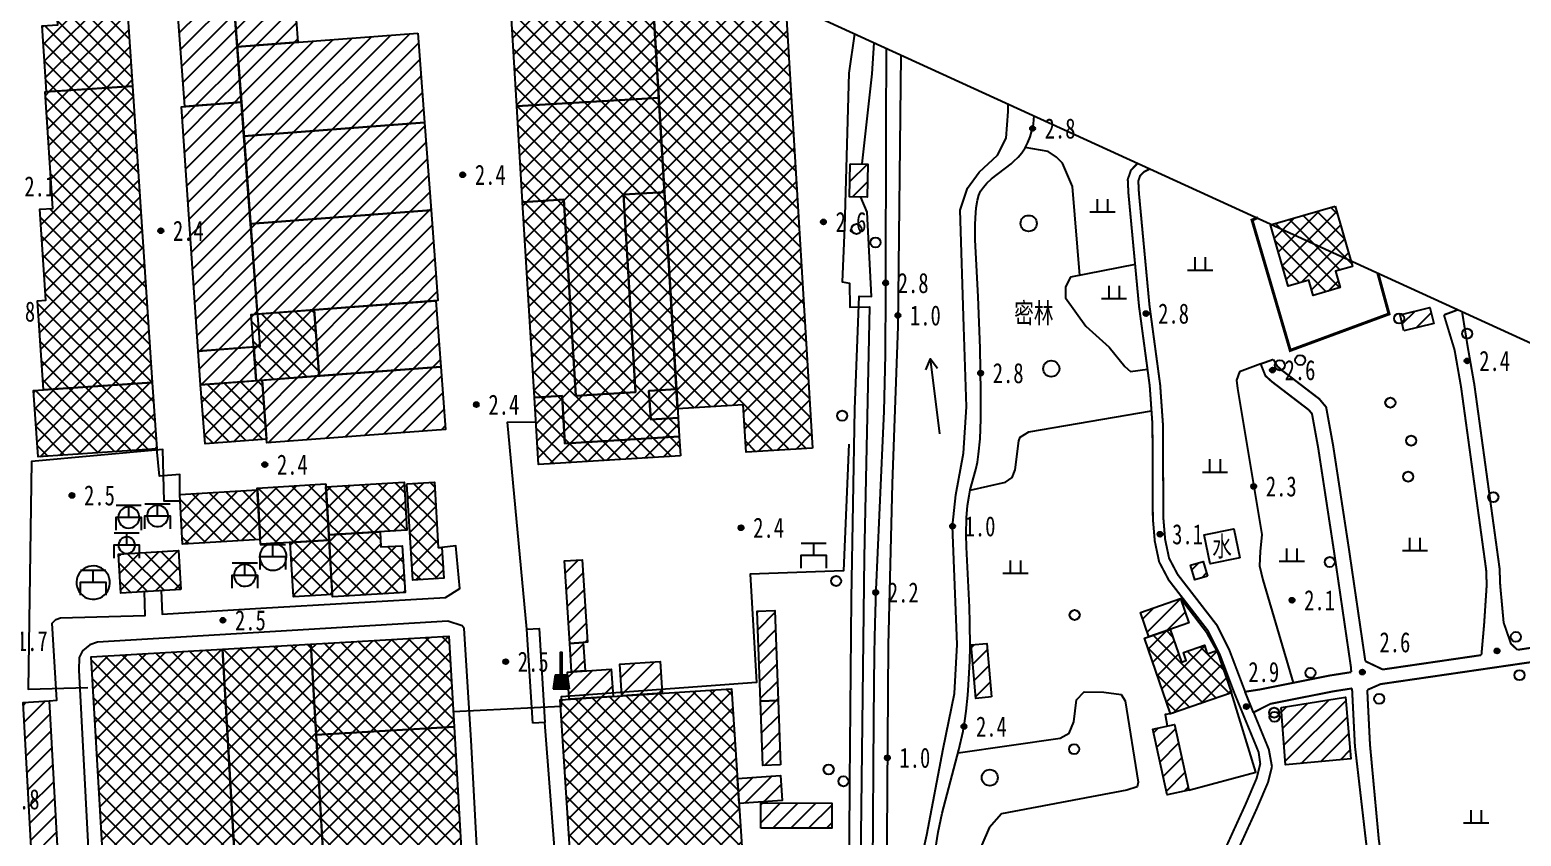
# Model space of a CAD drawing. Header units: metres. Extents: x 494039 to 619385, y 3351420 to 3402703.
# Drawn here: x 586165.7 to 586461.7, y 3394692.2 to 3394852.4 of the extents above; entities that cross this region are included whole.
import ezdxf
from ezdxf.enums import TextEntityAlignment as Align

# ---------------------------------------------------------------- set-up
doc = ezdxf.new("R2010")
doc.units = ezdxf.units.M
for name, pattern in [('1161', [0]), ('2430', [0]), ('2450', [0]), ('4410a', [0]), ('4440', [0]), ('5711', [0]), ('8521', [0]), ('9610', [0])]:
    doc.linetypes.add(name, pattern=pattern)
for name, color, linetype in [('210100', 130, 'Continuous'), ('261000', 141, 'Continuous'), ('261301', 141, 'Continuous'), ('310300', 8, 'Continuous'), ('310500', 8, 'Continuous'), ('321400', 8, 'Continuous'), ('321506', 8, 'Continuous'), ('380201', 8, '2430'), ('380202', 8, '2450'), ('420500', 8, 'Continuous'), ('430600', 8, '4440'), ('440100', 8, 'Continuous'), ('510301', 8, 'Continuous'), ('546001', 8, 'Continuous'), ('720100', 8, 'Continuous'), ('760201', 8, '8521'), ('810100', 8, '9610'), ('810302', 8, 'Continuous'), ('810501', 8, 'Continuous'), ('范围线', 8, 'Continuous')]:
    doc.layers.add(name, color=color, linetype=linetype)
pattern_1 = [(45, (0, 0), (-1.767766953, 1.767766953), []), (135, (0, 0), (-1.767766953, -1.767766953), [])]
pattern_2 = [(45, (0, 0), (-1.767766953, 1.767766953), [])]

# ---------------------------------------------------------------- blocks, each defined once
blk = doc.blocks.new('gc018')
at = {"linetype": 'Continuous', "flags": 128}
for points in [[(-1.25, 1.2), (0, 1.2), (1.25, 1.2)], [(-1.25, -1.3), (-1.25, 0), (1.25, 0), (1.25, -1.3)], [(0, 0), (0, 1.2)]]:
    blk.add_lwpolyline(points, dxfattribs=at)
blk = doc.blocks.new('gc170')
at = {"linetype": 'Continuous'}
blk.add_circle((0, 0), 0.5, dxfattribs=at)
blk = doc.blocks.new('gu')
at = {"flags": 128}
for points in [[(3.75, 0), (-3.75, 0)], [(2.71, -0.6), (3.75, 0), (3.75, 0), (2.71, 0.6)]]:
    blk.add_lwpolyline(points, dxfattribs=at)
blk = doc.blocks.new('p_point')
for radius in [0.25, 0.2, 0.15, 0.1, 0.05]:
    blk.add_circle((0, 0), radius)
blk.add_point((0, 0))
blk = doc.blocks.new('vm')
at = {"linetype": 'Continuous'}
for p, q in [((1.25, 0), (-1.25, 0)), ((-0.5, 0), (-0.5, 1.3)), ((0.5, 1.3), (0.5, 0))]:
    blk.add_line(p, q, dxfattribs=at)
blk = doc.blocks.new('v1')
blk.add_circle((0, 0), 0.8)
blk = doc.blocks.new('gc017')
at = {"linetype": 'Continuous'}
for points in [[(2.48, 1.05), (2.68, 1.05), (2.68, 3.25), (2.48, 3.25)], [(1.98, 1.05), (1.78, -0.35), (3.38, -0.35), (3.18, 1.05)]]:
    blk.add_hatch(color=256, dxfattribs=at).paths.add_polyline_path(points)
for p, q in [((1.98, 1.05), (1.78, -0.35)), ((1.98, 1.05), (3.18, 1.05)), ((3.18, 1.05), (3.38, -0.35)), ((1.78, -0.35), (3.38, -0.35))]:
    blk.add_line(p, q)
blk.add_lwpolyline([(2.48, 1.05), (2.68, 1.05), (2.68, 3.25), (2.48, 3.25)], close=True)
blk = doc.blocks.new('1-3&1-4')
at = {"layer": '310300', "linetype": 'Continuous'}
h = blk.add_hatch(dxfattribs=at)
h.set_pattern_fill('ANSI31', color=8, scale=20, style=0)
h.set_pattern_definition(pattern_2)
h.paths.add_polyline_path([(586207.6521, 3394837.9888), (586196.4166, 3394837.1438), (586193.4859, 3394876.1105), (586204.4377, 3394876.9342), (586205.1509, 3394867.4521), (586205.4345, 3394867.4735)])
h = blk.add_hatch(dxfattribs=at)
h.set_pattern_fill('ANSI31', color=8, scale=20, style=0)
h.set_pattern_definition(pattern_2)
h.paths.add_polyline_path([(586218.8546, 3394849.8758), (586206.8261, 3394848.9711), (586205.5055, 3394866.5303), (586217.534, 3394867.435)])
h = blk.add_hatch(dxfattribs=at)
h.set_pattern_fill('ANSI31', color=8, scale=20, style=0)
h.set_pattern_definition(pattern_2)
h.paths.add_polyline_path([(586242.6587, 3394851.6661), (586243.9903, 3394833.9609), (586208.1577, 3394831.2659), (586206.8261, 3394848.9711)])
h = blk.add_hatch(dxfattribs=at)
h.set_pattern_fill('ANSI31', color=8, scale=20, style=0)
h.set_pattern_definition(pattern_2)
h.paths.add_polyline_path([(586199.05, 3394788.5505), (586195.7431, 3394837.0931), (586207.6521, 3394837.9888), (586211.3011, 3394789.4719)])
h = blk.add_hatch(dxfattribs=at)
h.set_pattern_fill('ANSI31', color=8, scale=20, style=0)
h.set_pattern_definition(pattern_2)
h.paths.add_polyline_path([(586243.9903, 3394833.9609), (586245.2987, 3394816.5644), (586209.4662, 3394813.8694), (586208.1577, 3394831.2659)])
h = blk.add_hatch(dxfattribs=at)
h.set_pattern_fill('ANSI31', color=8, scale=20, style=0)
h.set_pattern_definition(pattern_2)
h.paths.add_polyline_path([(586328.4977, 3394825.7647), (586332.0149, 3394825.6982), (586331.8906, 3394819.1183), (586328.3734, 3394819.1848)])
h = blk.add_hatch(dxfattribs=at)
h.set_pattern_fill('ANSI31', color=8, scale=20, style=0)
h.set_pattern_definition(pattern_2)
h.paths.add_polyline_path([(586245.2987, 3394816.5644), (586246.6493, 3394798.6079), (586210.8167, 3394795.9129), (586209.4662, 3394813.8694)])
h = blk.add_hatch(dxfattribs=at)
h.set_pattern_fill('ANSI31', color=8, scale=20, style=0)
h.set_pattern_definition(pattern_2)
h.paths.add_polyline_path([(586222.0698, 3394796.7592), (586246.2355, 3394798.5768), (586247.223, 3394785.4473), (586223.0573, 3394783.6297)])
h = blk.add_hatch(dxfattribs=at)
h.set_pattern_fill('ANSI31', color=8, scale=20, style=0)
h.set_pattern_definition(pattern_2)
h.paths.add_polyline_path([(586438.4099, 3394792.6003), (586437.6326, 3394795.7344), (586443.5549, 3394797.2033), (586444.3322, 3394794.0692)])
h = blk.add_hatch(dxfattribs=at)
h.set_pattern_fill('ANSI31', color=8, scale=20, style=0)
h.set_pattern_definition(pattern_2)
h.paths.add_polyline_path([(586199.5531, 3394781.862), (586199.05, 3394788.5505), (586210.1089, 3394789.3823), (586210.612, 3394782.6937)])
h = blk.add_hatch(dxfattribs=at)
h.set_pattern_fill('ANSI31', color=8, scale=20, style=0)
h.set_pattern_definition(pattern_2)
h.paths.add_polyline_path([(586247.223, 3394785.4473), (586248.1575, 3394773.0216), (586212.6908, 3394770.3541), (586211.7563, 3394782.7798)])
h = blk.add_hatch(dxfattribs=at)
h.set_pattern_fill('ANSI31', color=8, scale=20, style=0)
h.set_pattern_definition(pattern_2)
h.paths.add_polyline_path([(586272.8192, 3394730.5243), (586271.7557, 3394746.9052), (586275.2853, 3394747.1344), (586276.3488, 3394730.7534)])
h = blk.add_hatch(dxfattribs=at)
h.set_pattern_fill('ANSI31', color=8, scale=20, style=0)
h.set_pattern_definition(pattern_2)
h.paths.add_polyline_path([(586399.4122, 3394743.8482), (586396.9104, 3394743.1194), (586396.0512, 3394746.0689), (586398.553, 3394746.7977)])
h = blk.add_hatch(dxfattribs=at)
h.set_pattern_fill('ANSI31', color=8, scale=20, style=0)
h.set_pattern_definition(pattern_2)
h.paths.add_polyline_path([(586310.6582, 3394719.0779), (586310.0094, 3394736.9265), (586313.5502, 3394737.0552), (586314.199, 3394719.2066)])
h = blk.add_hatch(dxfattribs=at)
h.set_pattern_fill('ANSI31', color=8, scale=20, style=0)
h.set_pattern_definition(pattern_2)
h.paths.add_polyline_path([(586387.7576, 3394731.8438), (586386.0857, 3394736.6725), (586394.0467, 3394739.4288), (586395.7185, 3394734.6001)])
h = blk.add_hatch(dxfattribs=at)
h.set_pattern_fill('ANSI31', color=8, scale=20, style=0)
h.set_pattern_definition(pattern_2)
h.paths.add_polyline_path([(586273.1855, 3394724.8817), (586272.8192, 3394730.5243), (586275.5235, 3394730.6999), (586275.8898, 3394725.0572)])
h = blk.add_hatch(dxfattribs=at)
h.set_pattern_fill('ANSI31', color=8, scale=20, style=0)
h.set_pattern_definition(pattern_2)
h.paths.add_polyline_path([(586356.5562, 3394719.8906), (586353.4206, 3394719.6134), (586352.4813, 3394730.2369), (586355.6169, 3394730.5141)])
h = blk.add_hatch(dxfattribs=at)
h.set_pattern_fill('ANSI31', color=8, scale=20, style=0)
h.set_pattern_definition(pattern_2)
h.paths.add_polyline_path([(586272.7095, 3394719.4389), (586272.3597, 3394724.828), (586281.0677, 3394725.3934), (586281.4176, 3394720.0042)])
h = blk.add_hatch(dxfattribs=at)
h.set_pattern_fill('ANSI31', color=8, scale=20, style=0)
h.set_pattern_definition(pattern_2)
h.paths.add_polyline_path([(586283.1571, 3394720.1172), (586282.7499, 3394726.3893), (586290.7813, 3394726.9107), (586291.1885, 3394720.6386)])
h = blk.add_hatch(dxfattribs=at)
h.set_pattern_fill('ANSI31', color=8, scale=20, style=0)
h.set_pattern_definition(pattern_2)
h.paths.add_polyline_path([(586171.696, 3394679.4743), (586166.5362, 3394679.1894), (586164.3485, 3394718.8137), (586169.5083, 3394719.0986)])
h = blk.add_hatch(dxfattribs=at)
h.set_pattern_fill('ANSI31', color=8, scale=20, style=0)
h.set_pattern_definition(pattern_2)
h.paths.add_polyline_path([(586314.6583, 3394706.4024), (586311.1236, 3394706.274), (586310.6582, 3394719.0779), (586314.1929, 3394719.2064)])
h = blk.add_hatch(dxfattribs=at)
h.set_pattern_fill('ANSI31', color=8, scale=20, style=0)
h.set_pattern_definition(pattern_2)
h.paths.add_polyline_path([(586414.0367, 3394717.787), (586426.8192, 3394719.8643), (586427.8711, 3394707.6352), (586414.906, 3394706.4114)])
h = blk.add_hatch(dxfattribs=at)
h.set_pattern_fill('ANSI31', color=8, scale=20, style=0)
h.set_pattern_definition(pattern_2)
h.paths.add_polyline_path([(586395.7092, 3394701.3834), (586391.4411, 3394700.4533), (586388.593, 3394713.5222), (586392.8612, 3394714.4523)])
h = blk.add_hatch(dxfattribs=at)
h.set_pattern_fill('ANSI31', color=8, scale=20, style=0)
h.set_pattern_definition(pattern_2)
h.paths.add_polyline_path([(586306.1199, 3394703.7331), (586314.654, 3394704.2871), (586314.9769, 3394699.3142), (586306.4428, 3394698.7601)])
h = blk.add_hatch(dxfattribs=at)
h.set_pattern_fill('ANSI31', color=8, scale=20, style=0)
h.set_pattern_definition(pattern_2)
h.paths.add_polyline_path([(586310.7306, 3394693.8193), (586310.7345, 3394698.8456), (586324.8582, 3394698.8346), (586324.8543, 3394693.8082)])
at = {"layer": '310500', "linetype": 'Continuous'}
h = blk.add_hatch(dxfattribs=at)
h.set_pattern_fill('ANSI37', color=8, scale=20, style=0)
h.set_pattern_definition(pattern_1)
h.paths.add_polyline_path([(586290.4921, 3394838.8774), (586262.3045, 3394837.1703), (586258.7394, 3394896.0363), (586286.9271, 3394897.7434)])
h = blk.add_hatch(dxfattribs=at)
h.set_pattern_fill('ANSI37', color=8, scale=20, style=0)
h.set_pattern_definition(pattern_1)
h.paths.add_polyline_path([(586320.9949, 3394769.3121), (586307.8189, 3394768.5141), (586307.2504, 3394777.9018), (586294.2327, 3394777.1134), (586286.9271, 3394897.7434), (586313.1207, 3394899.3297)])
h = blk.add_hatch(dxfattribs=at)
h.set_pattern_fill('ANSI37', color=8, scale=20, style=0)
h.set_pattern_definition(pattern_1)
h.paths.add_polyline_path([(586168.978, 3394840.0502), (586168.0977, 3394853.1479), (586171.2286, 3394853.3583), (586169.8039, 3394874.5582), (586183.7082, 3394875.4926), (586186.0132, 3394841.195)])
h = blk.add_hatch(dxfattribs=at)
h.set_pattern_fill('ANSI37', color=8, scale=20, style=0)
h.set_pattern_definition(pattern_1)
h.paths.add_polyline_path([(586189.971, 3394782.302), (586168.348, 3394780.8489), (586167.1589, 3394798.5418), (586168.8262, 3394798.6539), (586167.6123, 3394816.7166), (586170.229, 3394816.8924), (586168.6741, 3394840.0297), (586186.0132, 3394841.195)])
h = blk.add_hatch(dxfattribs=at)
h.set_pattern_fill('ANSI37', color=8, scale=20, style=0)
h.set_pattern_definition(pattern_1)
h.paths.add_polyline_path([(586285.8854, 3394780.4027), (586274.0206, 3394779.6842), (586271.66, 3394818.6626), (586263.4554, 3394818.1657), (586262.3045, 3394837.1703), (586290.4921, 3394838.8774), (586291.6269, 3394820.1404), (586283.5085, 3394819.6488)])
h = blk.add_hatch(dxfattribs=at)
h.set_pattern_fill('ANSI37', color=8, scale=20, style=0)
h.set_pattern_definition(pattern_1)
h.paths.add_polyline_path([(586288.9024, 3394774.9592), (586294.3432, 3394775.2887), (586294.5678, 3394771.5802), (586271.8742, 3394770.2059), (586271.2986, 3394779.7104), (586265.8045, 3394779.3777), (586263.4554, 3394818.1657), (586271.66, 3394818.6626), (586274.0206, 3394779.6842), (586285.8854, 3394780.4027), (586283.5085, 3394819.6488), (586291.6269, 3394820.1404), (586293.9952, 3394781.0342), (586288.5545, 3394780.7046)])
h = blk.add_hatch(dxfattribs=at)
h.set_pattern_fill('ANSI37', color=8, scale=20, style=0)
h.set_pattern_definition(pattern_1)
h.paths.add_polyline_path([(586424.7673, 3394817.3179), (586428.1911, 3394805.3826), (586424.8386, 3394804.4209), (586425.7704, 3394801.173), (586420.3661, 3394799.6227), (586419.4993, 3394802.6444), (586415.4247, 3394801.4755), (586411.936, 3394813.6371)])
h = blk.add_hatch(dxfattribs=at)
h.set_pattern_fill('ANSI37', color=8, scale=20, style=0)
h.set_pattern_definition(pattern_1)
h.paths.add_polyline_path([(586222.0698, 3394796.7592), (586223.0573, 3394783.6297), (586210.612, 3394782.6937), (586209.6245, 3394795.8232)])
h = blk.add_hatch(dxfattribs=at)
h.set_pattern_fill('ANSI37', color=8, scale=20, style=0)
h.set_pattern_definition(pattern_1)
h.paths.add_polyline_path([(586189.971, 3394782.302), (586190.8561, 3394769.1328), (586167.3053, 3394767.5501), (586166.4202, 3394780.7193)])
h = blk.add_hatch(dxfattribs=at)
h.set_pattern_fill('ANSI37', color=8, scale=20, style=0)
h.set_pattern_definition(pattern_1)
h.paths.add_polyline_path([(586211.7563, 3394782.7798), (586212.6382, 3394771.0537), (586200.435, 3394770.1358), (586199.5531, 3394781.862)])
h = blk.add_hatch(dxfattribs=at)
h.set_pattern_fill('ANSI37', color=8, scale=20, style=0)
h.set_pattern_definition(pattern_1)
h.paths.add_polyline_path([(586294.7997, 3394767.7518), (586266.612, 3394766.0447), (586265.8045, 3394779.3777), (586271.2986, 3394779.7104), (586271.8742, 3394770.2059), (586294.5678, 3394771.5802)])
h = blk.add_hatch(dxfattribs=at)
h.set_pattern_fill('ANSI37', color=8, scale=20, style=0)
h.set_pattern_definition(pattern_1)
h.paths.add_polyline_path([(586294.3432, 3394775.2887), (586288.9024, 3394774.9592), (586288.5545, 3394780.7046), (586293.9952, 3394781.0342)])
h = blk.add_hatch(dxfattribs=at)
h.set_pattern_fill('ANSI37', color=8, scale=20, style=0)
h.set_pattern_definition(pattern_1)
h.paths.add_polyline_path([(586211.407, 3394751.185), (586195.9942, 3394750.26), (586195.4042, 3394760.0912), (586210.817, 3394761.0162)])
h = blk.add_hatch(dxfattribs=at)
h.set_pattern_fill('ANSI37', color=8, scale=20, style=0)
h.set_pattern_definition(pattern_1)
h.paths.add_polyline_path([(586224.3823, 3394762.1927), (586225.0528, 3394751.0198), (586211.4659, 3394750.2044), (586210.7953, 3394761.3773)])
h = blk.add_hatch(dxfattribs=at)
h.set_pattern_fill('ANSI37', color=8, scale=20, style=0)
h.set_pattern_definition(pattern_1)
h.paths.add_polyline_path([(586224.4173, 3394761.6087), (586239.9349, 3394762.54), (586240.5079, 3394752.9915), (586224.9904, 3394752.0602)])
h = blk.add_hatch(dxfattribs=at)
h.set_pattern_fill('ANSI37', color=8, scale=20, style=0)
h.set_pattern_definition(pattern_1)
h.paths.add_polyline_path([(586240.5106, 3394762.2243), (586245.9527, 3394762.5509), (586246.7328, 3394749.5516), (586247.4418, 3394749.5941), (586247.8103, 3394743.4549), (586241.6591, 3394743.0857)])
h = blk.add_hatch(dxfattribs=at)
h.set_pattern_fill('ANSI37', color=8, scale=20, style=0)
h.set_pattern_definition(pattern_1)
h.paths.add_polyline_path([(586224.9904, 3394752.0602), (586235.1804, 3394752.6717), (586235.36, 3394749.6791), (586239.5695, 3394749.9317), (586240.1281, 3394740.6238), (586225.7286, 3394739.7597)])
h = blk.add_hatch(dxfattribs=at)
h.set_pattern_fill('ANSI37', color=8, scale=20, style=0)
h.set_pattern_definition(pattern_1)
h.paths.add_polyline_path([(586195.6275, 3394741.238), (586183.704, 3394740.5224), (586183.2415, 3394748.2292), (586195.1649, 3394748.9448)])
h = blk.add_hatch(dxfattribs=at)
h.set_pattern_fill('ANSI37', color=8, scale=20, style=0)
h.set_pattern_definition(pattern_1)
h.paths.add_polyline_path([(586225.0528, 3394751.0198), (586225.6989, 3394740.2548), (586217.9717, 3394739.7911), (586217.3257, 3394750.5561)])
h = blk.add_hatch(dxfattribs=at)
h.set_pattern_fill('ANSI37', color=8, scale=20, style=0)
h.set_pattern_definition(pattern_1)
h.paths.add_polyline_path([(586222.51, 3394712.3787), (586221.4561, 3394730.3954), (586248.806, 3394731.9952), (586249.8599, 3394713.9785)])
h = blk.add_hatch(dxfattribs=at)
h.set_pattern_fill('ANSI37', color=8, scale=20, style=0)
h.set_pattern_definition(pattern_1)
h.paths.add_polyline_path([(586392.101, 3394716.5081), (586386.8948, 3394731.5451), (586391.9842, 3394733.3072), (586394.2391, 3394726.7944), (586395.2015, 3394727.1276), (586394.6497, 3394728.7213), (586398.7905, 3394730.155), (586399.369, 3394728.4843), (586401.2798, 3394729.1458), (586404.2045, 3394720.6986)])
h = blk.add_hatch(dxfattribs=at)
h.set_pattern_fill('ANSI37', color=8, scale=20, style=0)
h.set_pattern_definition(pattern_1)
h.paths.add_polyline_path([(586209.6029, 3394632.0674), (586183.5438, 3394630.5431), (586177.8522, 3394727.8448), (586203.9112, 3394729.3691)])
h = blk.add_hatch(dxfattribs=at)
h.set_pattern_fill('ANSI37', color=8, scale=20, style=0)
h.set_pattern_definition(pattern_1)
h.paths.add_polyline_path([(586203.9112, 3394729.3691), (586221.4561, 3394730.3954), (586225.3017, 3394664.6524), (586207.7569, 3394663.6261)])
h = blk.add_hatch(dxfattribs=at)
h.set_pattern_fill('ANSI37', color=8, scale=20, style=0)
h.set_pattern_definition(pattern_1)
h.paths.add_polyline_path([(586310.7371, 3394632.6135), (586276.6933, 3394630.4033), (586270.9206, 3394719.3228), (586304.9643, 3394721.5329)])
h = blk.add_hatch(dxfattribs=at)
h.set_pattern_fill('ANSI37', color=8, scale=20, style=0)
h.set_pattern_definition(pattern_1)
h.paths.add_polyline_path([(586222.51, 3394712.3787), (586249.8599, 3394713.9785), (586252.6272, 3394666.6699), (586225.2773, 3394665.0701)])
at = {"layer": '210100', "color": 141, "linetype": 'Continuous', "elevation": 0.6837, "flags": 128}
for points in [[(586338.5512, 3394847.3295), (586337.9283, 3394793.4274), (586336.8241, 3394762.2572), (586336.0146, 3394730.1703), (586335.5886, 3394663.5495), (586335.5578, 3394638.4413)], [(586344.112, 3394639.0534), (586344.0125, 3394656.2814), (586342.7791, 3394672.6523), (586342.3614, 3394686.5555), (586343.6844, 3394692.5039), (586346.9272, 3394709.5668), (586349.169, 3394720.6063), (586349.7451, 3394730.3342), (586348.8067, 3394753.7814), (586349.4513, 3394760.0249), (586350.9803, 3394768.3069), (586351.6044, 3394777.5145), (586351.0291, 3394793.3626), (586350.3032, 3394816.5599), (586351.7705, 3394820.9455), (586354.0672, 3394824.0829), (586357.7486, 3394827.4753), (586359.4558, 3394830.8524), (586359.8742, 3394836.1293), (586359.8586, 3394837.5712)]]:
    blk.add_lwpolyline(points, dxfattribs=at)
at = {"layer": '261000', "color": 141, "linetype": 'Continuous', "elevation": 3.0146, "flags": 128}
blk.add_lwpolyline([(586405.8037, 3394747.5083), (586399.9297, 3394746.3312), (586398.7779, 3394752.079), (586404.6519, 3394753.2561)], close=True, dxfattribs=at)
at = {"layer": '310300', "color": 8, "linetype": 'Continuous', "flags": 128}
for points in [[(586207.6521, 3394837.9888), (586196.4166, 3394837.1438), (586193.4859, 3394876.1105), (586204.4377, 3394876.9342), (586205.1509, 3394867.4521), (586205.4345, 3394867.4735)], [(586199.05, 3394788.5505), (586195.7431, 3394837.0931), (586207.6521, 3394837.9888), (586211.3011, 3394789.4719)], [(586243.9903, 3394833.9609), (586245.2987, 3394816.5644), (586209.4662, 3394813.8694), (586208.1577, 3394831.2659)], [(586328.4977, 3394825.7647), (586332.0149, 3394825.6982), (586331.8906, 3394819.1183), (586328.3734, 3394819.1848)], [(586199.5531, 3394781.862), (586199.05, 3394788.5505), (586210.1089, 3394789.3823), (586210.612, 3394782.6937)], [(586272.8192, 3394730.5243), (586271.7557, 3394746.9052), (586275.2853, 3394747.1344), (586276.3488, 3394730.7534)], [(586310.6582, 3394719.0779), (586310.0094, 3394736.9265), (586313.5502, 3394737.0552), (586314.199, 3394719.2066)], [(586387.7576, 3394731.8438), (586386.0857, 3394736.6725), (586394.0467, 3394739.4288), (586395.7185, 3394734.6001)], [(586272.7095, 3394719.4389), (586272.3597, 3394724.828), (586281.0677, 3394725.3934), (586281.4176, 3394720.0042)], [(586283.1571, 3394720.1172), (586282.7499, 3394726.3893), (586290.7813, 3394726.9107), (586291.1885, 3394720.6386)], [(586171.696, 3394679.4743), (586166.5362, 3394679.1894), (586164.3485, 3394718.8137), (586169.5083, 3394719.0986)], [(586414.0367, 3394717.787), (586426.8192, 3394719.8643), (586427.8711, 3394707.6352), (586414.906, 3394706.4114)], [(586395.7092, 3394701.3834), (586391.4411, 3394700.4533), (586388.593, 3394713.5222), (586392.8612, 3394714.4523)], [(586306.1199, 3394703.7331), (586314.654, 3394704.2871), (586314.9769, 3394699.3142), (586306.4428, 3394698.7601)]]:
    blk.add_lwpolyline(points, close=True, dxfattribs=at)
for points, elevation in [([(586218.8546, 3394849.8758), (586206.8261, 3394848.9711), (586205.5055, 3394866.5303), (586217.534, 3394867.435)], 9.1433), ([(586242.6587, 3394851.6661), (586243.9903, 3394833.9609), (586208.1577, 3394831.2659), (586206.8261, 3394848.9711)], 8.9351), ([(586245.2987, 3394816.5644), (586246.6493, 3394798.6079), (586210.8167, 3394795.9129), (586209.4662, 3394813.8694)], 9.1433), ([(586222.0698, 3394796.7592), (586246.2355, 3394798.5768), (586247.223, 3394785.4473), (586223.0573, 3394783.6297)], 9.3328), ([(586438.4099, 3394792.6003), (586437.6326, 3394795.7344), (586443.5549, 3394797.2033), (586444.3322, 3394794.0692)], 4.6178), ([(586247.223, 3394785.4473), (586248.1575, 3394773.0216), (586212.6908, 3394770.3541), (586211.7563, 3394782.7798)], 9.3328), ([(586399.4122, 3394743.8482), (586396.9104, 3394743.1194), (586396.0512, 3394746.0689), (586398.553, 3394746.7977)], 4.7665), ([(586273.1855, 3394724.8817), (586272.8192, 3394730.5243), (586275.5235, 3394730.6999), (586275.8898, 3394725.0572)], 5.5871), ([(586356.5562, 3394719.8906), (586353.4206, 3394719.6134), (586352.4813, 3394730.2369), (586355.6169, 3394730.5141)], 4.9746), ([(586314.6583, 3394706.4024), (586311.1236, 3394706.274), (586310.6582, 3394719.0779), (586314.1929, 3394719.2064)], 7.5132), ([(586310.7306, 3394693.8193), (586310.7345, 3394698.8456), (586324.8582, 3394698.8346), (586324.8543, 3394693.8082)], 7.045)]:
    blk.add_lwpolyline(points, close=True, dxfattribs=dict(at, elevation=elevation))
at = {"layer": '310500', "color": 8, "linetype": 'Continuous', "flags": 128}
for points, elevation in [([(586290.4921, 3394838.8774), (586262.3045, 3394837.1703), (586258.7394, 3394896.0363), (586286.9271, 3394897.7434)], 11.8172), ([(586285.8854, 3394780.4027), (586274.0206, 3394779.6842), (586271.66, 3394818.6626), (586263.4554, 3394818.1657), (586262.3045, 3394837.1703), (586290.4921, 3394838.8774), (586291.6269, 3394820.1404), (586283.5085, 3394819.6488)], 22.372), ([(586424.7673, 3394817.3179), (586428.1911, 3394805.3826), (586424.8386, 3394804.4209), (586425.7704, 3394801.173), (586420.3661, 3394799.6227), (586419.4993, 3394802.6444), (586415.4247, 3394801.4755), (586411.936, 3394813.6371)], 13.3484), ([(586222.0698, 3394796.7592), (586223.0573, 3394783.6297), (586210.612, 3394782.6937), (586209.6245, 3394795.8232)], 12.83), ([(586211.7563, 3394782.7798), (586212.6382, 3394771.0537), (586200.435, 3394770.1358), (586199.5531, 3394781.862)], 13.6328), ([(586294.3432, 3394775.2887), (586288.9024, 3394774.9592), (586288.5545, 3394780.7046), (586293.9952, 3394781.0342)], 35.8107), ([(586224.3823, 3394762.1927), (586225.0528, 3394751.0198), (586211.4659, 3394750.2044), (586210.7953, 3394761.3773)], 12.8653), ([(586224.4173, 3394761.6087), (586239.9349, 3394762.54), (586240.5079, 3394752.9915), (586224.9904, 3394752.0602)], 8.7177), ([(586225.0528, 3394751.0198), (586225.6989, 3394740.2548), (586217.9717, 3394739.7911), (586217.3257, 3394750.5561)], 11.1259), ([(586392.101, 3394716.5081), (586386.8948, 3394731.5451), (586391.9842, 3394733.3072), (586394.2391, 3394726.7944), (586395.2015, 3394727.1276), (586394.6497, 3394728.7213), (586398.7905, 3394730.155), (586399.369, 3394728.4843), (586401.2798, 3394729.1458), (586404.2045, 3394720.6986)], 11.1687), ([(586209.6029, 3394632.0674), (586183.5438, 3394630.5431), (586177.8522, 3394727.8448), (586203.9112, 3394729.3691)], 20.481), ([(586203.9112, 3394729.3691), (586221.4561, 3394730.3954), (586225.3017, 3394664.6524), (586207.7569, 3394663.6261)], 10.9193), ([(586310.7371, 3394632.6135), (586276.6933, 3394630.4033), (586270.9206, 3394719.3228), (586304.9643, 3394721.5329)], 18.9855), ([(586222.51, 3394712.3787), (586249.8599, 3394713.9785), (586252.6272, 3394666.6699), (586225.2773, 3394665.0701)], 26.5106)]:
    blk.add_lwpolyline(points, close=True, dxfattribs=dict(at, elevation=elevation))
for points in [[(586320.9949, 3394769.3121), (586307.8189, 3394768.5141), (586307.2504, 3394777.9018), (586294.2327, 3394777.1134), (586286.9271, 3394897.7434), (586313.1207, 3394899.3297)], [(586168.978, 3394840.0502), (586168.0977, 3394853.1479), (586171.2286, 3394853.3583), (586169.8039, 3394874.5582), (586183.7082, 3394875.4926), (586186.0132, 3394841.195)], [(586189.971, 3394782.302), (586168.348, 3394780.8489), (586167.1589, 3394798.5418), (586168.8262, 3394798.6539), (586167.6123, 3394816.7166), (586170.229, 3394816.8924), (586168.6741, 3394840.0297), (586186.0132, 3394841.195)], [(586288.9024, 3394774.9592), (586294.3432, 3394775.2887), (586294.5678, 3394771.5802), (586271.8742, 3394770.2059), (586271.2986, 3394779.7104), (586265.8045, 3394779.3777), (586263.4554, 3394818.1657), (586271.66, 3394818.6626), (586274.0206, 3394779.6842), (586285.8854, 3394780.4027), (586283.5085, 3394819.6488), (586291.6269, 3394820.1404), (586293.9952, 3394781.0342), (586288.5545, 3394780.7046)], [(586189.971, 3394782.302), (586190.8561, 3394769.1328), (586167.3053, 3394767.5501), (586166.4202, 3394780.7193)], [(586294.7997, 3394767.7518), (586266.612, 3394766.0447), (586265.8045, 3394779.3777), (586271.2986, 3394779.7104), (586271.8742, 3394770.2059), (586294.5678, 3394771.5802)], [(586211.407, 3394751.185), (586195.9942, 3394750.26), (586195.4042, 3394760.0912), (586210.817, 3394761.0162)], [(586240.5106, 3394762.2243), (586245.9527, 3394762.5509), (586246.7328, 3394749.5516), (586247.4418, 3394749.5941), (586247.8103, 3394743.4549), (586241.6591, 3394743.0857)], [(586224.9904, 3394752.0602), (586235.1804, 3394752.6717), (586235.36, 3394749.6791), (586239.5695, 3394749.9317), (586240.1281, 3394740.6238), (586225.7286, 3394739.7597)], [(586195.6275, 3394741.238), (586183.704, 3394740.5224), (586183.2415, 3394748.2292), (586195.1649, 3394748.9448)], [(586222.51, 3394712.3787), (586221.4561, 3394730.3954), (586248.806, 3394731.9952), (586249.8599, 3394713.9785)]]:
    blk.add_lwpolyline(points, close=True, dxfattribs=at)
at = {"layer": '321400', "color": 8, "linetype": 'Continuous', "flags": 128}
for points, elevation in [([(586184.9601, 3394757.6022), (586184.564, 3394757.4977), (586184.1956, 3394757.3184), (586183.8691, 3394757.0711), (586183.5966, 3394756.7652), (586183.3887, 3394756.4122), (586183.2531, 3394756.0256), (586183.1951, 3394755.6201), (586183.2168, 3394755.2111), (586183.22, 3394755.1909), (586183.3245, 3394754.7948), (586183.5038, 3394754.4264), (586183.7511, 3394754.0999), (586184.057, 3394753.8274), (586184.41, 3394753.6195), (586184.7965, 3394753.484), (586185.2021, 3394753.4259), (586185.6111, 3394753.4477), (586185.6313, 3394753.4508), (586186.0274, 3394753.5553), (586186.3957, 3394753.7346), (586186.7223, 3394753.9819), (586186.9947, 3394754.2878), (586187.2027, 3394754.6408), (586187.3382, 3394755.0274), (586187.3962, 3394755.4329), (586187.3745, 3394755.8419), (586187.3714, 3394755.8621), (586187.2669, 3394756.2582), (586187.0876, 3394756.6265), (586186.8403, 3394756.9531), (586186.5343, 3394757.2255), (586186.1814, 3394757.4335), (586185.7948, 3394757.569), (586185.3893, 3394757.627), (586184.9802, 3394757.6053)], 14.8498), ([(586190.4241, 3394757.8328), (586190.0445, 3394757.6778), (586189.7021, 3394757.4523), (586189.4099, 3394757.1646), (586189.1789, 3394756.8258), (586189.018, 3394756.4487), (586188.9331, 3394756.0476), (586188.9276, 3394755.6376), (586189.0016, 3394755.2343), (586189.0082, 3394755.2117), (586189.1631, 3394754.8321), (586189.3887, 3394754.4897), (586189.6764, 3394754.1974), (586190.0151, 3394753.9665), (586190.3923, 3394753.8055), (586190.7934, 3394753.7207), (586191.2034, 3394753.7151), (586191.6067, 3394753.7891), (586191.6293, 3394753.7957), (586192.0089, 3394753.9507), (586192.3513, 3394754.1763), (586192.6435, 3394754.4639), (586192.8745, 3394754.8027), (586193.0354, 3394755.1798), (586193.1203, 3394755.581), (586193.1258, 3394755.991), (586193.0518, 3394756.3943), (586193.0452, 3394756.4169), (586192.8903, 3394756.7965), (586192.6647, 3394757.1389), (586192.377, 3394757.4311), (586192.0383, 3394757.6621), (586191.6611, 3394757.823), (586191.26, 3394757.9079), (586190.85, 3394757.9134), (586190.4467, 3394757.8394)], 14.8498), ([(586212.226, 3394749.7718), (586211.899, 3394749.4456), (586211.6331, 3394749.068), (586211.4363, 3394748.6503), (586211.3143, 3394748.2049), (586211.2709, 3394747.7451), (586211.3073, 3394747.2847), (586211.4225, 3394746.8375), (586211.613, 3394746.4168), (586211.8731, 3394746.0352), (586211.8947, 3394746.0091), (586212.2209, 3394745.6822), (586212.5985, 3394745.4163), (586213.0162, 3394745.2194), (586213.4616, 3394745.0974), (586213.9214, 3394745.054), (586214.3818, 3394745.0905), (586214.829, 3394745.2057), (586215.2497, 3394745.3962), (586215.6313, 3394745.6563), (586215.6574, 3394745.6779), (586215.9843, 3394746.004), (586216.2502, 3394746.3816), (586216.4471, 3394746.7994), (586216.5691, 3394747.2448), (586216.6125, 3394747.7046), (586216.576, 3394748.1649), (586216.4608, 3394748.6122), (586216.2703, 3394749.0328), (586216.0102, 3394749.4144), (586215.9886, 3394749.4405), (586215.6625, 3394749.7675), (586215.2849, 3394750.0334), (586214.8671, 3394750.2303), (586214.4217, 3394750.3522), (586213.9619, 3394750.3956), (586213.5016, 3394750.3592), (586213.0543, 3394750.244), (586212.6337, 3394750.0535), (586212.2521, 3394749.7934)], 9.177), ([(586178.3612, 3394745.9072), (586177.8475, 3394745.8862), (586177.3432, 3394745.786), (586176.8604, 3394745.6088), (586176.411, 3394745.359), (586176.0057, 3394745.0426), (586175.6542, 3394744.6673), (586175.3652, 3394744.242), (586175.1454, 3394743.7772), (586175.0004, 3394743.2839), (586174.9335, 3394742.774), (586174.9311, 3394742.722), (586174.9521, 3394742.2082), (586175.0523, 3394741.7039), (586175.2295, 3394741.2212), (586175.4793, 3394740.7718), (586175.7957, 3394740.3664), (586176.171, 3394740.015), (586176.5962, 3394739.7259), (586177.0611, 3394739.5062), (586177.5544, 3394739.3611), (586178.0643, 3394739.2942), (586178.1163, 3394739.2919), (586178.6301, 3394739.3128), (586179.1344, 3394739.4131), (586179.6171, 3394739.5902), (586180.0665, 3394739.84), (586180.4719, 3394740.1564), (586180.8233, 3394740.5318), (586181.1124, 3394740.957), (586181.3321, 3394741.4219), (586181.4772, 3394741.9152), (586181.5441, 3394742.425), (586181.5464, 3394742.4771), (586181.5255, 3394742.9908), (586181.4252, 3394743.4951), (586181.2481, 3394743.9779), (586180.9983, 3394744.4273), (586180.6819, 3394744.8326), (586180.3065, 3394745.1841), (586179.8813, 3394745.4731), (586179.4164, 3394745.6929), (586178.9231, 3394745.8379), (586178.4133, 3394745.9048)], 7.964)]:
    blk.add_lwpolyline(points, close=True, dxfattribs=dict(at, elevation=elevation))
for points in [[(586184.5544, 3394751.632), (586184.2109, 3394751.5177), (586183.9007, 3394751.3308), (586183.639, 3394751.0807), (586183.4385, 3394750.7793), (586183.3088, 3394750.4412), (586183.2562, 3394750.083), (586183.2834, 3394749.722), (586183.2916, 3394749.6808), (586183.406, 3394749.3373), (586183.5928, 3394749.0272), (586183.843, 3394748.7655), (586184.1444, 3394748.5649), (586184.4824, 3394748.4352), (586184.8406, 3394748.3826), (586185.2017, 3394748.4098), (586185.2429, 3394748.4181), (586185.5864, 3394748.5324), (586185.8965, 3394748.7193), (586186.1582, 3394748.9694), (586186.3588, 3394749.2708), (586186.4885, 3394749.6089), (586186.541, 3394749.9671), (586186.5139, 3394750.3281), (586186.5056, 3394750.3693), (586186.3912, 3394750.7128), (586186.2044, 3394751.023), (586185.9542, 3394751.2846), (586185.6528, 3394751.4852), (586185.3148, 3394751.6149), (586184.9566, 3394751.6675), (586184.5956, 3394751.6403)], [(586207.7523, 3394746.1246), (586207.3643, 3394745.9736), (586207.0123, 3394745.7513), (586206.7092, 3394745.466), (586206.4661, 3394745.128), (586206.292, 3394744.7499), (586206.1933, 3394744.3455), (586206.1735, 3394743.9297), (586206.2335, 3394743.5177), (586206.2526, 3394743.4451), (586206.4036, 3394743.0572), (586206.6259, 3394742.7052), (586206.9112, 3394742.4021), (586207.2491, 3394742.159), (586207.6273, 3394741.9849), (586208.0317, 3394741.8861), (586208.4475, 3394741.8664), (586208.8594, 3394741.9263), (586208.932, 3394741.9455), (586209.32, 3394742.0965), (586209.672, 3394742.3187), (586209.9751, 3394742.6041), (586210.2182, 3394742.942), (586210.3923, 3394743.3201), (586210.491, 3394743.7246), (586210.5108, 3394744.1404), (586210.4508, 3394744.5523), (586210.4317, 3394744.6249), (586210.2807, 3394745.0129), (586210.0584, 3394745.3649), (586209.7731, 3394745.668), (586209.4352, 3394745.911), (586209.057, 3394746.0852), (586208.6526, 3394746.1839), (586208.2368, 3394746.2037), (586207.8249, 3394746.1437)]]:
    blk.add_lwpolyline(points, close=True, dxfattribs=at)
at = {"layer": '321506', "color": 8, "linetype": '1161', "elevation": 3.1655, "flags": 128}
blk.add_lwpolyline([(586265.4676, 3394714.6578), (586264.2991, 3394733.3576), (586266.7253, 3394733.5092), (586267.8938, 3394714.8094)], close=True, dxfattribs=at)
at = {"layer": '380201', "color": 8, "linetype": '2430', "const_width": 0.6, "flags": 128}
blk.add_lwpolyline([(586409.4326, 3394815.0865), (586408.2635, 3394814.5837), (586415.8445, 3394788.7052), (586435.4419, 3394795.9419), (586433.2504, 3394803.9595)], dxfattribs=at)
at = {"layer": '380202', "color": 8, "linetype": '2450', "flags": 128}
for points in [[(586401.2798, 3394729.1458), (586399.3871, 3394732.4177), (586394.0467, 3394739.4288)], [(586395.7092, 3394701.3834), (586408.9879, 3394704.975), (586404.2045, 3394720.6986)], [(586392.101, 3394716.5081), (586391.0088, 3394716.3765), (586391.3899, 3394714.1317)]]:
    blk.add_lwpolyline(points, dxfattribs=at)
at = {"layer": '420500', "color": 8, "linetype": 'Continuous', "const_width": 0.4, "elevation": 3.332, "flags": 128}
for points in [[(586446.3478, 3394795.7467), (586449.0231, 3394796.736)], [(586409.9707, 3394786.0102), (586412.4852, 3394786.9069)]]:
    blk.add_lwpolyline(points, dxfattribs=at)
at = {"layer": '420500', "color": 8, "linetype": 'Continuous', "const_width": 0.4, "flags": 128}
for points in [[(586453.7815, 3394728.2036), (586454.3234, 3394734.3405), (586454.8324, 3394742.135), (586454.7234, 3394745.1494), (586449.7339, 3394781.504), (586448.455, 3394788.8003), (586446.3478, 3394795.7467)], [(586449.9562, 3394796.3086), (586451.0636, 3394789.4222), (586452.3791, 3394781.9172), (586457.3936, 3394745.3803), (586457.5124, 3394742.096), (586458.1972, 3394734.6593), (586459.6543, 3394730.4474), (586460.9284, 3394729.2467)], [(586412.4852, 3394786.9069), (586413.2737, 3394785.5672), (586414.1026, 3394784.8147), (586421.6046, 3394779.0696), (586422.9639, 3394777.4466), (586424.3449, 3394769.8476), (586427.4796, 3394749.3292), (586430.7447, 3394726.989)], [(586427.9467, 3394724.8188), (586427.9042, 3394725.6747), (586424.5117, 3394748.8857), (586421.385, 3394769.3526), (586420.1535, 3394776.1287), (586419.5169, 3394776.8888), (586412.1786, 3394782.5086), (586410.919, 3394783.6519), (586409.9707, 3394786.0102)], [(586460.9284, 3394729.2467), (586468.4144, 3394730.3393), (586516.0003, 3394736.9281), (586556.0675, 3394741.2625), (586566.7377, 3394742.8254)], [(586571.4392, 3394740.6723), (586556.4226, 3394738.4727), (586516.3444, 3394734.1372), (586468.8103, 3394727.5555), (586433.77, 3394722.4415), (586431.1268, 3394721.2868)], [(586430.7447, 3394726.989), (586434.2063, 3394725.3467), (586453.7815, 3394728.2036)], [(586406.8875, 3394720.9279), (586409.8736, 3394721.3844), (586423.7431, 3394724.1575), (586427.9467, 3394724.8188)], [(586428.1072, 3394721.5909), (586424.3081, 3394720.9932), (586411.9198, 3394718.5297), (586408.5679, 3394716.833)], [(586438.7377, 3394634.6106), (586437.7686, 3394640.4024), (586435.1159, 3394660.8198), (586430.89, 3394691.0472), (586428.673, 3394710.213), (586428.1072, 3394721.5909)], [(586431.1268, 3394721.2868), (586431.6651, 3394710.4602), (586433.4149, 3394691.5803), (586437.5253, 3394661.5486), (586440.4448, 3394640.9671), (586445.213, 3394611.3944), (586452.5055, 3394557.0681), (586457.5274, 3394522.3167)]]:
    blk.add_lwpolyline(points, dxfattribs=at)
at = {"layer": '430600', "color": 8, "linetype": '4440', "flags": 128}
for points in [[(586264.2991, 3394733.3576), (586260.498, 3394774.4783), (586266.0974, 3394774.5422)], [(586191.7197, 3394741.0035), (586191.9366, 3394736.3069), (586211.5379, 3394737.5262), (586248.1524, 3394739.6334), (586251.0192, 3394741.4097), (586250.1882, 3394749.8808), (586247.4418, 3394749.5941)], [(586169.5083, 3394719.0986), (586170.9914, 3394719.2539), (586170.084, 3394734.5536), (586170.829, 3394735.2753), (586171.7581, 3394735.5888), (586188.5326, 3394736.0405), (586188.4251, 3394740.8058)], [(586207.8707, 3394661.6806), (586250.9659, 3394664.9455), (586254.9026, 3394666.7999), (586255.56, 3394667.8696), (586253.2467, 3394711.2951), (586251.8803, 3394733.5071), (586251.4839, 3394734.0466), (586248.6315, 3394734.9157), (586179.1, 3394730.781), (586177.5872, 3394730.2367), (586176.1371, 3394729.0642), (586175.4548, 3394727.7145), (586175.406, 3394725.2384), (586178.0443, 3394674.6788), (586182.4983, 3394605.4695), (586183.5397, 3394603.7963), (586185.3322, 3394602.4005), (586187.3054, 3394601.7779), (586202.0795, 3394602.0424)], [(586309.4172, 3394632.5278), (586307.8924, 3394630.6669), (586306.3294, 3394630.0063), (586276.9991, 3394627.99), (586275.3718, 3394628.6952), (586274.4185, 3394630.0178), (586267.8938, 3394714.8094)]]:
    blk.add_lwpolyline(points, dxfattribs=at)
at = {"layer": '430600', "color": 8, "linetype": '4440', "elevation": 3.0146, "flags": 128}
blk.add_lwpolyline([(586195.4042, 3394760.0912), (586195.4405, 3394764.0788), (586191.4116, 3394763.7545), (586190.8561, 3394769.1328)], dxfattribs=at)
at = {"layer": '440100', "color": 8, "linetype": '4410a', "const_width": 0.4, "flags": 128}
for points in [[(586385.5155, 3394825.821), (586384.2202, 3394824.484), (586383.5902, 3394822.6607), (586383.7201, 3394819.8786), (586385.8251, 3394797.4411), (586387.9479, 3394781.6599), (586388.4881, 3394773.9589), (586388.568, 3394755.3611), (586388.9503, 3394750.8235), (586389.8175, 3394746.7182), (586391.7329, 3394743.0802), (586399.5206, 3394733.011), (586401.8334, 3394728.3964), (586404.7207, 3394720.7275), (586409.5636, 3394708.926), (586409.8857, 3394706.6423)], [(586409.8857, 3394706.6423), (586409.1779, 3394703.7555), (586406.9798, 3394698.5983), (586401.2917, 3394686.1367), (586400.2038, 3394684.3516), (586398.6432, 3394682.6101), (586379.515, 3394675.2321), (586375.9072, 3394672.5393), (586370.9367, 3394668.2281), (586362.5289, 3394660.1345), (586359.7079, 3394656.3427), (586357.6538, 3394648.6401), (586357.4411, 3394637.7196), (586359.2615, 3394622.7257), (586361.6985, 3394617.9127)]]:
    blk.add_lwpolyline(points, dxfattribs=at)
at = {"layer": '440100', "color": 8, "linetype": 'Continuous', "const_width": 0.4, "flags": 128}
for points in [[(586387.9306, 3394824.7149), (586386.8047, 3394824.1616), (586386.0359, 3394823.368), (586385.6872, 3394822.3587), (586385.7962, 3394820.0243), (586387.8928, 3394797.6771), (586390.0188, 3394781.8716), (586390.5684, 3394774.0362), (586390.6483, 3394755.453), (586391.0127, 3394751.127), (586391.7934, 3394747.4314), (586393.4895, 3394744.2098), (586401.2901, 3394734.124), (586403.7422, 3394729.2314), (586406.8875, 3394720.9279)], [(586408.5679, 3394716.833), (586411.5874, 3394709.4747), (586412.207, 3394706.0732)], [(586412.207, 3394706.0732), (586411.4529, 3394702.9973), (586409.1666, 3394697.6333), (586403.4068, 3394685.0146), (586402.1304, 3394682.9201), (586400.0395, 3394680.587), (586380.6815, 3394673.1202), (586377.407, 3394670.6763), (586372.5496, 3394666.4632), (586364.3287, 3394658.5495), (586361.8992, 3394655.2839), (586360.0378, 3394648.304), (586359.834, 3394637.841), (586361.5837, 3394623.4291), (586363.5451, 3394619.554)]]:
    blk.add_lwpolyline(points, dxfattribs=at)
at = {"layer": '546001', "color": 8, "linetype": '5711', "flags": 128}
for points in [[(586329.338, 3394851.5489), (586328.2559, 3394843.7379), (586327.3536, 3394813.1052), (586326.9106, 3394802.3447), (586328.3458, 3394802.0504), (586328.4446, 3394797.2972), (586332.3503, 3394797.3774), (586331.2922, 3394747.654), (586330.6313, 3394692.5244), (586330.7804, 3394656.8902), (586330.2745, 3394638.94), (586332.578, 3394635.9267), (586328.5523, 3394635.3413), (586328.9005, 3394591.5002), (586328.9618, 3394576.2677), (586331.9064, 3394534.2686), (586327.8905, 3394491.1402), (586328.1644, 3394489.9385), (586328.8769, 3394489.0835), (586345.1304, 3394488.9959)], [(586330.4024, 3394485.4354), (586326.0906, 3394486.8561), (586329.5357, 3394534.9916), (586327.1084, 3394574.2697), (586326.7126, 3394601.2739), (586326.7374, 3394626.4073), (586327.1147, 3394635.1469), (586323.9295, 3394637.986), (586328.2673, 3394638.114), (586328.1992, 3394668.7483), (586328.428, 3394703.0284), (586328.7727, 3394739.4454), (586329.3882, 3394777.0234), (586330.2415, 3394799.4507), (586332.7104, 3394799.4034), (586331.848, 3394816.1832), (586330.5986, 3394819.1428)], [(586328.2277, 3394770.0678), (586327.1785, 3394744.9559), (586308.67, 3394744.2684), (586309.8682, 3394722.7836), (586271.105, 3394719.9054), (586271.1118, 3394717.9917), (586249.6871, 3394716.9315)], [(586195.4838, 3394758.7657), (586192.3462, 3394758.7778), (586192.0344, 3394769.0262), (586165.9594, 3394766.6719), (586165.3524, 3394721.4107), (586177.1447, 3394721.7684)]]:
    blk.add_lwpolyline(points, dxfattribs=at)
at = {"layer": '546001', "color": 8, "linetype": '5711', "elevation": 4.7472, "flags": 128}
blk.add_lwpolyline([(586330.8773, 3394825.7197), (586332.8481, 3394843.6422), (586333.2563, 3394849.7544)], dxfattribs=at)
at = {"layer": '760201', "color": 8, "linetype": '8521', "elevation": 2.8422, "flags": 128}
blk.add_lwpolyline([(586335.6283, 3394848.6681), (586335.5456, 3394833.0045), (586335.5325, 3394800.6218), (586335.4306, 3394787.8665), (586335.1415, 3394776.5495), (586334.9175, 3394770.8124), (586333.5749, 3394741.1751), (586333.3549, 3394734.4807), (586333.2266, 3394728.6486), (586333.0905, 3394715.5227), (586332.9414, 3394686.0572), (586332.4142, 3394638.2163)], dxfattribs=at)
at = {"layer": '760201', "color": 8, "linetype": '8521', "flags": 128}
for points in [[(586346.9046, 3394639.2533), (586347.0631, 3394654.0039), (586347.055, 3394656.5994), (586346.9396, 3394660.2281), (586346.6982, 3394663.1884), (586346.4742, 3394665.111), (586345.3421, 3394673.1723), (586344.9324, 3394676.6275), (586344.7322, 3394679.3182), (586344.6998, 3394681.9067), (586344.8475, 3394684.777), (586345.1702, 3394687.9329), (586345.402, 3394689.651), (586345.9704, 3394693.0733), (586346.769, 3394696.8235), (586350.051, 3394709.4064), (586350.8845, 3394713.0743), (586351.2609, 3394715.1271), (586351.5404, 3394717.0956), (586351.8595, 3394720.2669), (586352.0011, 3394722.2582), (586352.2154, 3394727.0525), (586352.2753, 3394729.8531), (586352.2659, 3394734.6495), (586352.1692, 3394737.7303), (586351.5963, 3394749.6515), (586351.5446, 3394752.1658), (586351.6011, 3394755.4854), (586351.7887, 3394757.9012), (586352.0804, 3394759.8543), (586352.3304, 3394760.9936), (586353.4506, 3394765.0245), (586353.7531, 3394766.5414), (586353.9812, 3394768.0699), (586354.2734, 3394771.1528), (586354.4352, 3394775.0381), (586354.4536, 3394780.5095), (586354.2643, 3394789.1365), (586353.8843, 3394799.3269), (586353.3004, 3394810.6372), (586353.2817, 3394813.6627), (586353.3323, 3394815.0436), (586353.4988, 3394817.0461), (586353.7379, 3394818.5391), (586354.0162, 3394819.5071), (586354.3908, 3394820.3235), (586354.9357, 3394821.1414), (586355.593, 3394821.8948), (586356.5289, 3394822.766), (586360.4448, 3394825.7801), (586361.002, 3394826.2586), (586361.8479, 3394827.0908), (586362.535, 3394827.9266), (586363.1961, 3394828.9346), (586363.7583, 3394830.0131), (586364.2202, 3394831.1421), (586364.5775, 3394832.3034), (586364.8491, 3394833.6458), (586364.9539, 3394834.5224), (586364.984, 3394835.2239)], [(586409.9707, 3394786.0102), (586405.7894, 3394784.4586), (586405.1895, 3394782.764), (586405.3865, 3394781.1688), (586410.1708, 3394752.1284), (586409.8747, 3394748.7734), (586409.7348, 3394745.9119), (586410.3827, 3394743.1526), (586416.4087, 3394722.691)]]:
    blk.add_lwpolyline(points, dxfattribs=at)
at = {"layer": '810100', "color": 8, "linetype": '9610', "flags": 128}
for points in [[(586374.0789, 3394803.5851), (586372.6086, 3394821.2674), (586370.6212, 3394825.8909), (586369.4383, 3394827.0645), (586367.8035, 3394828.2214), (586363.2159, 3394828.9793)], [(586385.0417, 3394805.7916), (586372.2375, 3394803.2145), (586371.227, 3394801.3309), (586371.2022, 3394799.1357), (586375.268, 3394793.54), (586379.9087, 3394789.3591), (586383.0137, 3394785.5366), (586384.1636, 3394784.5346), (586387.5016, 3394784.9781)], [(586352.3137, 3394760.9262), (586359.3057, 3394762.5399), (586360.6201, 3394763.4972), (586361.2527, 3394765.0211), (586361.9841, 3394770.76), (586362.2634, 3394771.4696), (586363.9309, 3394772.5069), (586388.2966, 3394776.6889)], [(586349.8993, 3394708.817), (586370.1836, 3394711.7402), (586371.9577, 3394712.7118), (586372.8859, 3394714.9402), (586373.3872, 3394719.3465), (586374.9314, 3394720.9015), (586378.8654, 3394720.8395), (586382.2574, 3394720.3743), (586383.1032, 3394719.1175), (586385.664, 3394702.956), (586385.4518, 3394702.0625), (586383.4317, 3394701.3912), (586358.4947, 3394696.69), (586356.055, 3394693.9173), (586353.3604, 3394687.6178), (586352.2918, 3394672.2166), (586353.7701, 3394666.0039), (586355.6671, 3394662.3357), (586357.852, 3394659.6666), (586360.7102, 3394657.6899)], [(586408.5679, 3394716.833), (586406.8875, 3394720.9279)]]:
    blk.add_lwpolyline(points, dxfattribs=at)
at = {"layer": '范围线', "color": 8, "flags": 128}
blk.add_lwpolyline([(580974.9971, 3398172.2884), (580158.1729, 3397748.7629), (583102.2681, 3395406.1495), (589376.9328, 3392493.3034), (594318.9563, 3392016.403), (594002.9657, 3392059.9931), (593709.5027, 3392110.274), (593489.39, 3392154.2585), (593446.55, 3392164.1073), (593184.0367, 3392224.4585), (592856.0894, 3392311.9807), (592630.9821, 3392379.424), (592345.2786, 3392474.0542), (592112.8421, 3392558.6278), (591835.9381, 3392668.5492), (591571.4074, 3392783.2499), (591303.4331, 3392909.9936), (591275.2655, 3392923.316), (591065.2798, 3393031.2284), (591019.813, 3393054.5939), (590886.2864, 3393127.1825), (590776.1303, 3393189.2284), (589711.9005, 3393302.4152), (583546.9224, 3396125.8295)], close=True, dxfattribs=at)
at = {"layer": '261301', "color": 141, "linetype": 'Continuous', "xscale": 2, "yscale": 2, "rotation": 97.12780543057714}
blk.add_blockref('gu', (586345.3207, 3394779.5855, 1.2014), dxfattribs=at)
at = {"layer": '321400', "color": 8, "linetype": 'Continuous', "xscale": 2, "yscale": 2}
for p in [(586185.2866, 3394755.5826), (586191.0104, 3394755.8688), (586184.8882, 3394750.0737), (586213.8998, 3394747.7748), (586321.2462, 3394748.0321, 8.9788), (586208.3262, 3394744.0915), (586178.2415, 3394742.673)]:
    blk.add_blockref('gc018', p, dxfattribs=at)
at = {"layer": '321506', "color": 8, "linetype": 'Continuous', "xscale": 2, "yscale": 2}
blk.add_blockref('gc017', (586265.9707, 3394722.1984), dxfattribs=at)
at = {"layer": '510301', "color": 8, "linetype": 'Continuous', "xscale": 2, "yscale": 2}
for p in [(586329.7215, 3394812.8071, 7.4877), (586333.5133, 3394810.1463, 8.91), (586437.4413, 3394795.0445, 4.2132), (586450.9635, 3394792.026, 3.5549), (586417.8292, 3394786.7833, 4.8978), (586413.7694, 3394785.746, 3.6313), (586435.7111, 3394778.3303, 2.695), (586326.9032, 3394775.7384, 8.9992), (586439.8382, 3394770.785, 2.7248), (586439.2492, 3394763.6369, 2.7292), (586456.1519, 3394759.57, 2.8005), (586423.6786, 3394746.6829, 2.7292), (586325.6942, 3394742.9187, 8.9992), (586373.0487, 3394736.1617, 3.7441), (586460.6374, 3394731.8074, 3.0503), (586419.8413, 3394724.6593, 3.4045), (586461.3416, 3394724.2257, 3.0503), (586433.5039, 3394719.5209, 3.379), (586412.6475, 3394716.7759, 5.6123), (586412.7282, 3394715.9504, 8.7562), (586372.9259, 3394709.5165, 6.5994), (586324.219, 3394705.4888, 8.9992), (586327.1507, 3394703.143, 6.8625)]:
    blk.add_blockref('gc170', p, dxfattribs=at)
at = {"layer": '720100', "color": 8, "linetype": 'Continuous', "xscale": 2, "yscale": 2, "zscale": 2}
for p in [(586364.6894, 3394832.7731, 2.8281), (586251.5951, 3394823.5745, 2.4333), (586323.1847, 3394814.205, 2.5516), (586191.665, 3394812.4571, 2.4304), (586335.5274, 3394802.0908, 2.8281), (586337.9558, 3394795.6563, 1.0106), (586387.2211, 3394796.0233, 2.7596), (586450.9523, 3394786.6232, 2.4124), (586354.3869, 3394784.202, 2.8343), (586412.3113, 3394784.7895, 2.6489), (586254.287, 3394777.9334, 2.4229), (586212.3052, 3394766.0324, 2.4155), (586174.0207, 3394759.9163, 2.5065), (586408.5923, 3394761.7103, 2.2657), (586306.8409, 3394753.4958, 2.4089), (586348.8067, 3394753.7814, 1.0106), (586390.0004, 3394752.2061, 3.1269), (586333.5628, 3394740.6486, 2.177), (586416.2012, 3394739.102, 2.0955), (586203.9777, 3394735.1099, 2.4701), (586456.8846, 3394729.0279, 2.6115), (586260.1147, 3394726.8984, 2.4561), (586430.1585, 3394724.8201, 2.5543), (586407.143, 3394717.9851, 2.8957), (586351.064, 3394714.017, 2.4357), (586335.8679, 3394707.8218, 1.0106)]:
    blk.add_blockref('p_point', p, dxfattribs=at)
at = {"layer": '810302', "color": 8, "linetype": 'Continuous', "xscale": 2, "yscale": 2}
for p in [(586378.5899, 3394816.1503, 2.605), (586397.9683, 3394804.5968, 2.605), (586397.9683, 3394804.5968, 2.605), (586380.8675, 3394798.9119, 2.605), (586400.8999, 3394764.4926, 2.605), (586416.1605, 3394746.7944, 2.605), (586440.5884, 3394748.8775), (586361.3169, 3394744.3747, 2.605), (586452.7293, 3394694.8243)]:
    blk.add_blockref('vm', p, dxfattribs=at)
at = {"layer": '810501', "color": 8, "linetype": 'Continuous', "xscale": 2, "yscale": 2}
for p in [(586363.9166, 3394813.9195, 3.7698), (586368.4082, 3394785.0745, 3.7698), (586356.1961, 3394703.8686, 4.6425)]:
    blk.add_blockref('v1', p, dxfattribs=at)
at = {"color": 8, "linetype": 'Continuous', "width": 0.75}
blk.add_text('密林', height=4, dxfattribs=at).set_placement((586364.9507, 3394796.2443), align=Align.MIDDLE)
at = {"color": 8, "width": 0.75}
blk.add_text('水', height=4, dxfattribs=at).set_placement((586402.2908, 3394749.7937, 3.0146), align=Align.MIDDLE_CENTER)
at = {"layer": '720100', "color": 8, "width": 0.75}
for s, p in [('2.8', (586367.0894, 3394832.7731, 2.8281)), ('2.4', (586253.9951, 3394823.5745, 2.4333)), ('2.1', (586164.5712, 3394821.2766, 2.0902)), ('2.4', (586194.065, 3394812.4571, 2.4304)), ('2.6', (586325.5847, 3394814.205, 2.5516)), ('2.8', (586337.9274, 3394802.0908, 2.8281)), ('0.8', (586160.6022, 3394796.4242, 0.8)), ('1.0', (586340.3558, 3394795.6563, 1.0106)), ('2.8', (586389.6211, 3394796.0233, 2.7596)), ('2.4', (586453.3523, 3394786.6232, 2.4124)), ('2.8', (586356.7869, 3394784.202, 2.8343)), ('2.6', (586414.7113, 3394784.7895, 2.6489)), ('2.4', (586256.687, 3394777.9334, 2.4229)), ('2.4', (586214.7052, 3394766.0324, 2.4155)), ('2.3', (586410.9923, 3394761.7103, 2.2657)), ('2.5', (586176.4207, 3394759.9163, 2.5065)), ('2.4', (586309.2409, 3394753.4958, 2.4089)), ('1.0', (586351.2067, 3394753.7814, 1.0106)), ('3.1', (586392.4004, 3394752.2061, 3.1269)), ('2.2', (586335.9628, 3394740.6486, 2.177)), ('2.1', (586418.6012, 3394739.102, 2.0955)), ('2.5', (586206.3777, 3394735.1099, 2.4701)), ('1.7', (586163.0815, 3394730.9977, 1.7215)), ('2.6', (586433.5532, 3394730.7587, 2.5543)), ('2.5', (586262.5147, 3394726.8984, 2.4561)), ('2.9', (586407.5223, 3394724.8591, 2.8957)), ('2.4', (586353.464, 3394714.017, 2.4357)), ('1.0', (586338.2679, 3394707.8218, 1.0106)), ('0.8', (586161.466, 3394699.5743, 0.8))]:
    blk.add_text(s, height=4, dxfattribs=at).set_placement(p, align=Align.MIDDLE_LEFT)

msp = doc.modelspace()

# ---------------------------------------------------------------- block references
msp.add_blockref('1-3&1-4', (0, 0))

doc.saveas('drawing.dxf')
